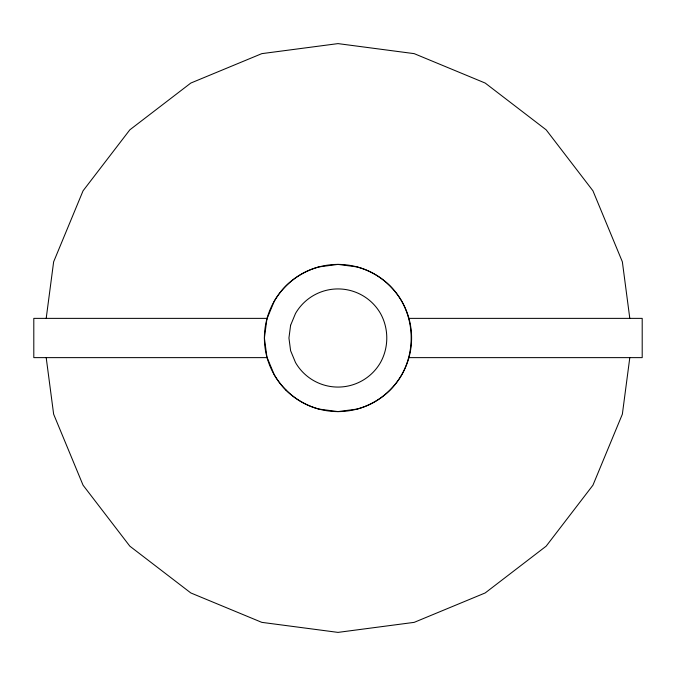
<?xml version="1.0" encoding="UTF-8"?>
<svg xmlns="http://www.w3.org/2000/svg" width="676" height="676" viewBox="0 0 676 676"><rect width="100%" height="100%" fill="white"/><g stroke="black" fill="none" stroke-linecap="round" stroke-linejoin="round"><path stroke-width="1.01" d="M46.196 318.371L53.641 261.806L83.055 190.809L129.834 129.834L190.809 83.055L261.806 53.641L338 43.61L414.194 53.641L485.191 83.055L546.166 129.834L592.945 190.809L622.359 261.806L629.804 318.371M629.804 357.629L622.359 414.194L592.945 485.191L546.166 546.166L485.191 592.945L414.194 622.359L338 632.39L261.806 622.359L190.809 592.945L129.834 546.166L83.055 485.191L53.641 414.194L46.196 357.629M267.147 318.371L33.8 318.371L33.8 357.629L267.147 357.629M408.853 318.371L642.2 318.371L642.2 357.629L408.853 357.629M266.91 318.954L264.4 338L266.91 357.046L274.262 374.8A72.518 71.293 45 0 0 318.954 409.081L338 411.6L357.046 409.09A72.518 71.293 -45 0 0 401.747 374.8C414.312 352.137 414.32 323.863 401.738 301.2A72.518 71.293 45 0 0 357.046 266.919L338 264.4L318.954 266.91A72.518 71.293 -45 0 0 274.253 301.2L266.91 318.954M290.604 325.3L288.939 338L290.604 350.7L295.505 362.53A49.061 49.061 0 0 0 380.495 362.53C388.877 347.43 388.877 328.57 380.495 313.47A49.061 49.061 0 0 0 295.505 313.47L290.604 325.3M285.956 390.044A73.599 73.599 0 0 0 409.09 357.046A73.599 73.599 0 0 0 318.954 266.91A73.599 73.599 0 0 0 285.956 390.044"/></g></svg>
